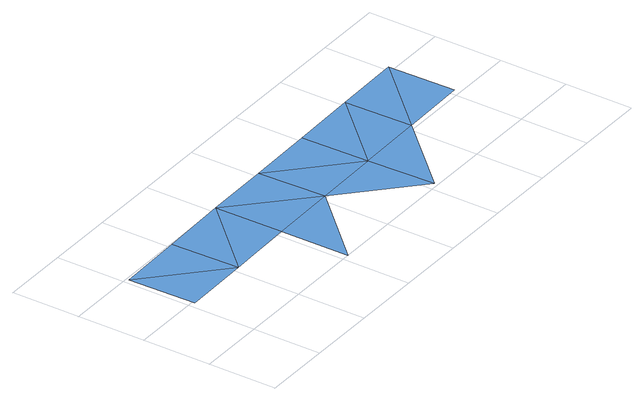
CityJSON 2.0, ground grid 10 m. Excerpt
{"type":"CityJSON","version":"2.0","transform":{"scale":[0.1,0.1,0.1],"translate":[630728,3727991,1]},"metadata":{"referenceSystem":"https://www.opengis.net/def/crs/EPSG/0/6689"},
"CityObjects":{
"waterbody1":{"type":"WaterBody","attributes":{"name":"福岡県津波浸水想定図","class":"1140","function":"2","WaterBodyTsunamiRiskAttribute.description":"1","WaterBodyTsunamiRiskAttribute.rank":"1"},"geometry":[{"type":"MultiSurface","lod":"1","boundaries":[[[0,1,2]],[[1,3,2]]]}]},
"waterbody2":{"type":"WaterBody","attributes":{"name":"福岡県津波浸水想定図","class":"1140","function":"2","WaterBodyTsunamiRiskAttribute.description":"1","WaterBodyTsunamiRiskAttribute.rank":"2"},"geometry":[{"type":"MultiSurface","lod":"1","boundaries":[[[1,4,3]],[[5,4,1]],[[6,4,5]],[[7,4,6]]]}]},
"waterbody3":{"type":"WaterBody","attributes":{"name":"福岡県津波浸水想定図","class":"1140","function":"2","WaterBodyTsunamiRiskAttribute.description":"1","WaterBodyTsunamiRiskAttribute.rank":"3"},"geometry":[{"type":"MultiSurface","lod":"1","boundaries":[[[8,6,5]],[[6,9,7]],[[6,10,9]],[[9,11,7]],[[10,12,9]],[[13,11,9]],[[9,12,13]],[[12,14,13]],[[12,15,14]]]}]}
},
"vertices":[
[9,96,8],[109,98,8],[7,196,8],[107,198,8],
[207,200,9],[209,100,9],[309,102,9],[307,202,8],
[211,0,7],[409,104,8],[411,4,9],[407,204,8],[509,106,8],[507,206,8],[607,208,8],[609,108,8]
]}
